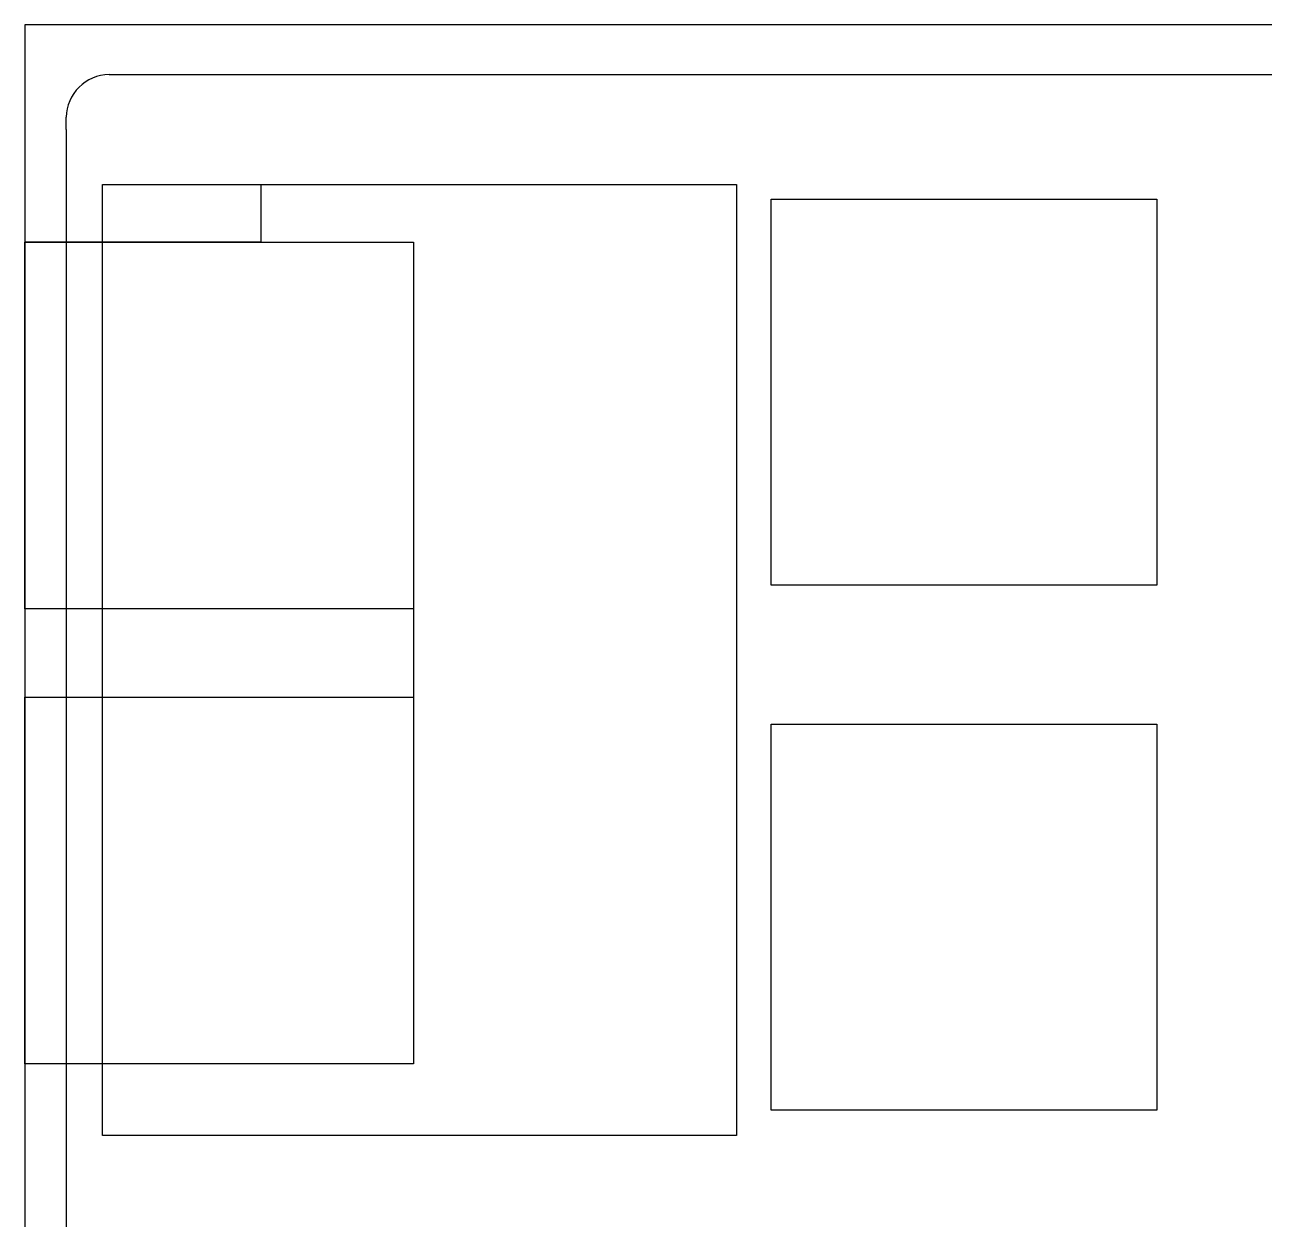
# Model space of a CAD drawing. Extents: x -5 to 110, y -10 to 99.
# Drawn here: x -5.4 to 39.56, y 55.98 to 99.31 of the extents above; entities that cross this region are included whole.
import ezdxf

# ---------------------------------------------------------------- set-up
doc = ezdxf.new("R2010")
doc.units = 0
doc.header["$MEASUREMENT"] = 0
doc.layers.get('0').update_dxf_attribs({"linetype": 'CONTINUOUS'})
doc.layers.add('参考线', color=172, linetype='CONTINUOUS')

msp = doc.modelspace()

# ---------------------------------------------------------------- linework, layer by layer
at = {"linetype": 'Continuous'}
for p, q in [((96.3452, 99.3075), (-5.40492, 99.3075)), ((-5.40492, 99.3075), (-5.40492, -2.74231)), ((-2.34928, 97.5075), (93.78957, 97.5075)), ((-2.34928, 97.5075), (-2.34928, 97.5075)), ((-3.90492, 95.5075), (-3.90492, 95.95187)), ((-3.90492, 95.5075), (-3.90492, 0.25769)), ((-5.40492, 78.11765), (-5.40492, 91.41765)), ((-3.90492, 91.41765), (-5.40492, 91.41765)), ((-5.40492, 91.41765), (8.69508, 91.41765)), ((3.15622, 91.41765), (-3.90492, 91.41765)), ((8.69508, 91.41765), (8.69508, 78.11765)), ((8.69508, 78.11765), (-5.40492, 78.11765)), ((-5.40492, 61.61765), (-5.40492, 74.91765)), ((-5.40492, 74.91765), (8.69508, 74.91765)), ((8.69508, 74.91765), (8.69508, 61.61765)), ((8.69508, 61.61765), (-5.40492, 61.61765))]:
    msp.add_line(p, q, dxfattribs=at)
at = {"color": 0}
for p, q in [((21.6697, 92.9831), (35.669, 92.9831)), ((21.6697, 78.9838), (21.6697, 92.9831)), ((35.669, 92.9831), (35.669, 78.9838)), ((35.669, 78.9838), (21.6697, 78.9838)), ((21.6697, 73.9331), (35.669, 73.9331)), ((21.6697, 59.9338), (21.6697, 73.9331)), ((35.669, 73.9331), (35.669, 59.9338)), ((35.669, 59.9338), (21.6697, 59.9338))]:
    msp.add_line(p, q, dxfattribs=at)
at = {"linetype": 'Continuous'}
msp.add_arc((-2.30541, 95.908), 1.6001, 91.57092, 178.42908, dxfattribs=at)
at = {"layer": '参考线', "linetype": 'Continuous'}
for p, q in [((-2.59009, 93.51765), (20.40991, 93.51765)), ((-2.59009, 59.01765), (-2.59009, 93.51765)), ((3.15622, 93.51765), (3.15622, 91.41765)), ((20.40991, 93.51765), (20.40991, 59.01765)), ((8.69508, 78.11765), (8.69508, 74.91765)), ((20.40991, 59.01765), (-2.59009, 59.01765))]:
    msp.add_line(p, q, dxfattribs=at)

doc.saveas('drawing.dxf')
